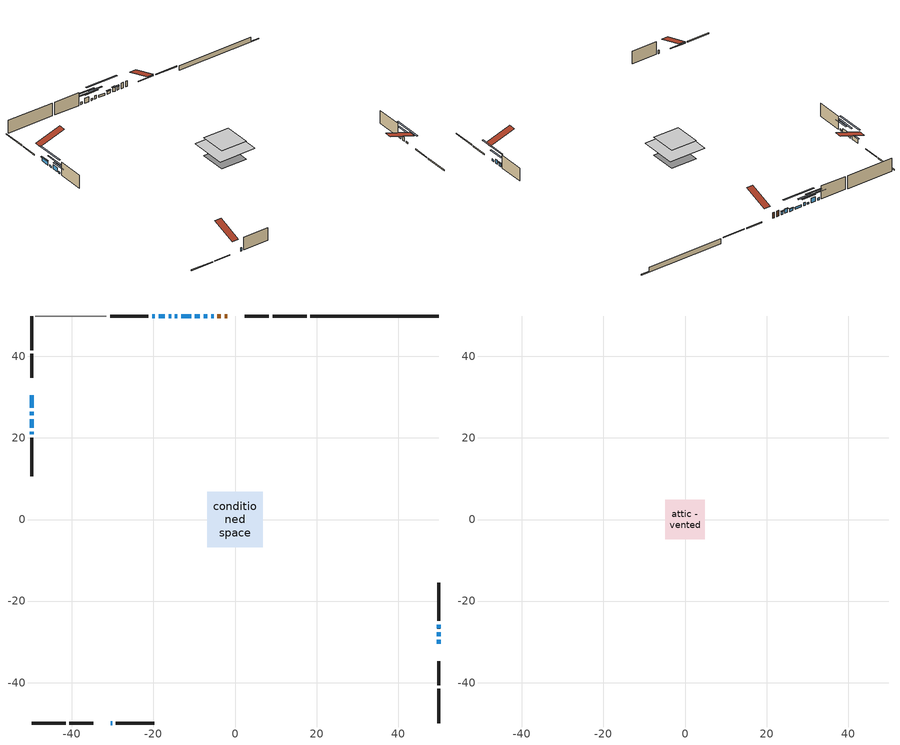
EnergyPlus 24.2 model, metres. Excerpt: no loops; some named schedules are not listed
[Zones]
conditioned space
 floor adiabatic (AdiabaticFloorConstruction): -6.78,-6.78 -6.78,6.78 6.78,6.78 6.78,-6.78 z3.51
 floor foundation (Slab1 construction): -4.8,-4.8 -4.8,4.8 4.8,4.8 4.8,-4.8 z-0.76
 wall outside (RimJoist1 construction): 17.56,49.88 9.22,49.88 / -49.88,-49.88 -41.54,-49.88 / -49.88,49.88 -49.88,41.54 / 49.88,-49.88 49.88,-41.54 z1.07:1.37
 wall outside (RimJoist2 construction): 8.29,49.88 2.4,49.88 / -40.61,-49.88 -34.72,-49.88 / -49.88,40.61 -49.88,34.72 / 49.88,-40.61 49.88,-34.72 z1.07:1.37
 wall outside (AdiabaticWallConstruction 1): -1.92,49.88 -2.56,49.88 / -3.48,49.88 -4.31,49.88 z1.07:3.1
 wall outside (AdiabaticWallConstruction): -30.41,-49.88 -30.1,-49.88 / -5.24,49.88 -5.85,49.88 / -14.14,49.88 -14.75,49.88 / 49.88,-26.72 49.88,-25.8 z1.07:2.29; -6.78,49.88 -7.7,49.88 / 49.88,-28.56 49.88,-27.65 z1.07:2.6; -8.62,49.88 -9.84,49.88 / -19.67,49.88 -20.28,49.88 z1.07:1.99; -49.88,30.41 -49.88,27.36 / -49.88,24.58 -49.88,22.45 z1.07:2.59; 49.88,-30.41 49.88,-29.49 / -49.88,26.43 -49.88,25.51 / -15.68,49.88 -16.29,49.88 / -49.88,21.52 -49.88,20.91 z1.07:1.68; -10.77,49.88 -13.21,49.88 z1.07:1.83; -17.22,49.88 -18.74,49.88 z1.07:2.9
 wall outside (Wall1 construction): -21.21,49.88 -30.61,49.88 / -29.17,-49.88 -19.77,-49.88 / -49.88,19.98 -49.88,10.59 / 49.88,-24.87 49.88,-15.48 z1.07:5.95
 wall foundation (FoundationWall1 construction): 18.49,49.88,-0.76 18.49,49.88,1.07 46.74,49.88,1.07 46.74,49.88,-0.41 49.88,49.88,-0.41 49.88,49.88,-0.76
 wall adiabatic (Wall3 construction): -31.53,49.88 -48.95,49.88 z1.07:5.95
 window (WindowConstruction 12): -30.4,-49.88 -30.1,-49.88 z1.07:2.29
 window (WindowConstruction 8): -5.24,49.88 -5.85,49.88 z1.07:2.29
 window (WindowConstruction 9): -6.78,49.88 -7.7,49.88 z1.07:2.59
 window (WindowConstruction 10): -8.62,49.88 -9.84,49.88 z1.07:1.98
 window (WindowConstruction 11): -49.88,30.4 -49.88,27.36 z1.07:2.59
 window (WindowConstruction 13): 49.88,-30.4 49.88,-29.49 z1.07:1.68
 window (WindowConstruction 14): -10.77,49.88 -13.21,49.88 z1.07:1.83
 window (WindowConstruction 15): -49.88,26.43 -49.88,25.51 z1.07:1.68
 window (WindowConstruction): 49.88,-28.56 49.88,-27.65 z1.07:2.59
 window (WindowConstruction 1): -14.14,49.88 -14.75,49.88 z1.07:2.29
 window (WindowConstruction 2): -15.68,49.88 -16.29,49.88 z1.07:1.68
 window (WindowConstruction 3): -17.22,49.88 -18.74,49.88 z1.07:2.9
 window (WindowConstruction 4): -19.67,49.88 -20.28,49.88 z1.07:1.98
 window (WindowConstruction 5): -49.88,24.58 -49.88,22.45 z1.07:2.59
 window (WindowConstruction 6): -49.88,21.52 -49.88,20.91 z1.07:1.68
 window (WindowConstruction 7): 49.88,-26.72 49.88,-25.8 z1.07:2.29
 door (Door): -1.92,49.88 -2.56,49.88 z1.07:3.1
 door (Door 1): -3.48,49.88 -4.31,49.88 z1.07:3.1
 ceiling adiabatic (AdiabaticFloorConstruction): 6.78,-6.78 6.78,6.78 -6.78,6.78 -6.78,-6.78 z3.51
attic - vented
 floor to conditioned space (Floor1 construction Reversed): -4.8,-4.8 -4.8,4.8 4.8,4.8 4.8,-4.8 z5.95
 roof outside (Roof1 construction): -0.99,49.88,5.95 -0.99,40.54,9.06 1.47,40.54,9.06 1.47,49.88,5.95; -31.33,-49.88,5.95 -31.33,-40.54,9.06 -33.8,-40.54,9.06 -33.8,-49.88,5.95; -49.88,31.33,5.95 -40.54,31.33,9.06 -40.54,33.8,9.06 -49.88,33.8,5.95; 49.88,-31.33,5.95 40.54,-31.33,9.06 40.54,-33.8,9.06 49.88,-33.8,5.95
shading: -6.05,49.88 -5.04,49.88 -5.04,50.29 -6.05,50.29 z2.49; -7.9,49.88 -6.58,49.88 -6.58,50.29 -7.9,50.29 z2.8; -10.04,49.88 -8.42,49.88 -8.42,50.29 -10.04,50.29 z2.19; -49.88,27.16 -49.88,30.61 -50.29,30.61 -50.29,27.16 z2.8; 49.88,-24.72 49.88,-35.17 50.29,-35.17 50.29,-24.72 z6.45; -17.98,49.88 -6,49.88 -6,50.29 -17.98,50.29 z6.6; -49.88,20.74 -49.88,31.2 -50.29,31.2 -50.29,20.74 z6.45; 49.88,-25.32 49.88,-30.89 50.29,-30.89 50.29,-25.32 z4.92; -17.08,49.88 -11.81,49.88 -11.81,50.29 -17.08,50.29 z4.62; -18.62,49.88 -13.35,49.88 -13.35,50.29 -18.62,50.29 z4.01; -21.07,49.88 -14.89,49.88 -14.89,50.29 -21.07,50.29 z5.23; -22.61,49.88 -17.34,49.88 -17.34,50.29 -22.61,50.29 z4.31; -49.88,20.12 -49.88,26.91 -50.29,26.91 -50.29,20.12 z4.92; -49.88,18.58 -49.88,23.85 -50.29,23.85 -50.29,18.58 z4.01; 49.88,-25.6 49.88,-26.92 50.29,-26.92 50.29,-25.6 z2.49
[Building]
Building 1: Terrain=Suburbs
[Site:Location]
Toronto City Centre_ON: Latitude {deg}=43.63; Longitude {deg}=-79.39; Time Zone {hr}=-5; Elevation {m}=77; Keep Site Location Information=Yes
[Site:GroundTemperature:Shallow]
5.01852, 3.26908, 3.12898, 3.95918, 7.29196, 10.6092, 13.4851, 15.3069, 15.4617, 13.9799, 11.1774, 7.9619
[Site:WaterMainsTemperature]
Calculation Method=Schedule; Temperature Schedule=mains temperature schedule
[Material] Roughness=Rough; Thermal Absorptance=0.9
Name | Thickness {m} | Conductivity {W/m-K} | Density {kg/m3} | Specific Heat {J/kg-K} | Solar Absorptance | Visible Absorptance
asphalt or fiberglass shingles | 0.00635 | 0.162714 | 1121.4 | 1465.45 | 0.4 | 0.4
ceiling loosefill ins | 0.0846667 | 0.0480833 | 16.02 | 1046.75 | 0.7 | 0.7
ceiling stud and cavity | 0.1397 | 0.0923599 | 65.682 | 1177.47 | 0.7 | 0.7
concrete 4.0 in. | 0.1016 | 1.803125 | 2242.8 | 837.4 | 0.7 | 0.7
concrete 8.0 in. | 0.2032 | 1.803125 | 2242.8 | 837.4 | 0.7 | 0.7
door material | 0.04445 | 0.053851 | 512.64 | 1214.23 | 0.7 | 0.7
door material 1 | 0.04445 | 0.188738 | 512.64 | 1214.23 | 0.7 | 0.7
exterior vertical ins | 0.00128062 | 0.029427 | 32.04 | 1214.23 | 0.7 | 0.7
floor covering | 0.0127 | 0.0433444 | 54.468 | 1339.84 | 0.6 | 0.6
floor rigid ins; wall rigid ins | 0.512978 | 0.029427 | 32.04 | 1214.23 | 0.7 | 0.7
floor stud and cavity | 0.1397 | 1.75129 | 37.0049 | 1207.88 | 0.7 | 0.7
furniture material conditioned space 1 | 0.1524 | 0.115458 | 640.8 | 1214.23 | 0.6 | 0.6
gypsum board | 0.0127 | 0.160291 | 801 | 837.4 | 0.6 | 0.6
osb sheathing 0.5 in. | 0.0127 | 0.115458 | 512.64 | 1214.23 | 0.7 | 0.7
osb sheathing 0.5 in. 1 | 0.0127 | 0.115458 | 512.64 | 1214.23 | 0.4 | 0.4
osb sheathing 0.75 in. | 0.01905 | 0.115458 | 512.64 | 1214.23 | 0.7 | 0.7
rim joist stud and cavity | 0.0508 | 0.177588 | 50.32683 | 1063.81 | 0.6 | 0.6
rim joist stud and cavity 1 | 0.0508 | 0.126838 | 50.32683 | 1063.81 | 0.6 | 0.6
wall stud and cavity | 0.1397 | 0.268041 | 139.0536 | 1170.24 | 0.7 | 0.7
wall stud and cavity 1 | 0.1397 | 0.204197 | 139.0536 | 1170.24 | 0.7 | 0.7
wall stud and cavity 2 | 0.0889 | 0.380278 | 52.3479 | 1209.89 | 0.7 | 0.7
wall stud and cavity 3 | 0.0889 | 0.391764 | 83.0341 | 1211.67 | 0.7 | 0.7
wood siding | 0.0254 | 0.102417 | 544.68 | 1172.36 | 0.4 | 0.4
wood siding 1; wood siding 2; wood siding 3 | 0.0254 | 0.102417 | 544.68 | 1172.36 | 0.7 | 0.7
[WindowMaterial:SimpleGlazingSystem]
Name | U-Factor {W/m2-K} | Solar Heat Gain Coefficient
WindowMaterial | 2.927009 | 0.66
WindowMaterial 1 | 4.08135 | 0.67
WindowMaterial 10 | 3.91668 | 0.68
WindowMaterial 11 | 3.30687 | 0.61
WindowMaterial 2 | 4.460069 | 0.64
WindowMaterial 3 | 3.44598 | 0.71
WindowMaterial 4 | 4.20853 | 0.66
WindowMaterial 5 | 2.88953 | 0.69
WindowMaterial 6 | 3.00026 | 0.58
WindowMaterial 7 | 2.93609 | 0.65
WindowMaterial 8 | 3.7259 | 0.69
WindowMaterial 9 | 2.87988 | 0.7
[Construction]
AdiabaticFloorConstruction: floor stud and cavity, floor rigid ins, osb sheathing 0.75 in., floor covering
AdiabaticWallConstruction: wood siding 2, wall rigid ins, wall stud and cavity 2, gypsum board
AdiabaticWallConstruction 1: wood siding 3, wall rigid ins, wall stud and cavity 2, gypsum board
Door: door material
Door 1: door material 1
Floor1 construction Reversed: gypsum board, ceiling stud and cavity, ceiling loosefill ins
FoundationWall1 construction: concrete 8.0 in.
furniture construction conditioned space 1: furniture material conditioned space 1
PartitionWallConstruction: gypsum board, wall stud and cavity 3, gypsum board
RimJoist1 construction: wood siding 1, rim joist stud and cavity
RimJoist2 construction: wood siding 1, rim joist stud and cavity 1
Roof1 construction: asphalt or fiberglass shingles
Slab1 construction: concrete 4.0 in.
Wall1 construction: wood siding, osb sheathing 0.5 in., wall stud and cavity, gypsum board
Wall3 construction: osb sheathing 0.5 in. 1, wall stud and cavity 1, gypsum board
WindowConstruction: WindowMaterial
WindowConstruction 1; WindowConstruction 8: WindowMaterial 1
WindowConstruction 10; WindowConstruction 13; WindowConstruction 4: WindowMaterial 4
WindowConstruction 11: WindowMaterial 9
WindowConstruction 12; WindowConstruction 6: WindowMaterial 6
WindowConstruction 14: WindowMaterial 10
WindowConstruction 15: WindowMaterial 11
WindowConstruction 2: WindowMaterial 2
WindowConstruction 3: WindowMaterial 3
WindowConstruction 5: WindowMaterial 5
WindowConstruction 7: WindowMaterial 7
WindowConstruction 9: WindowMaterial 8
[Zone] Multiplier=1; Part of Total Floor Area=Yes
Name | Volume {m3}
attic - vented | 46.4856
conditioned space | 632
[Space]
Name | Zone | Volume {m3}
attic - vented 1 | attic - vented | 46.4856
conditioned space 1 | conditioned space | 632
[ZoneInfiltration:EffectiveLeakageArea]
infil attic - vented 1: Zone or Space=attic - vented 1; Schedule=Always On Discrete; Effective Air Leakage Area {cm2}=3872.42; Stack Coefficient=0.000216514; Wind Coefficient=9.94176e-06
[ZoneMixing]
whole house fan mix: Zone or Space=attic - vented; Schedule=Always On Continuous; Design Flow Rate Calculation Method=Flow/Zone; Design Flow Rate {m3/s}=0; Source Zone or Space=conditioned space
[SurfaceProperty:ExposedFoundationPerimeter]
Slab1: Exposed Perimeter Calculation Method=TotalExposedPerimeter; Total Exposed Perimeter {m}=31.394
[InternalMass] Zone or ZoneList=conditioned space; Space or SpaceList=conditioned space 1
Name | Construction | Surface Area {m2}
furniture mass conditioned space 1 | furniture construction conditioned space 1 | 110.36
partition wall mass | PartitionWallConstruction | 275.9
[Lights]
interior lighting: Zone or ZoneList or Space or SpaceList=conditioned space 1; Schedule=interior lighting schedule; Design Level Calculation Method=LightingLevel; Lighting Level {W}=343.2; Return Air Fraction=0; Fraction Radiant=0.6; Fraction Visible=0.2; Fraction Replaceable=1
[People]
occupants: Zone or ZoneList or Space or SpaceList=conditioned space 1; Number of People Schedule=occupants schedule; Number of People Calculation Method=People; Number of People=3; Fraction Radiant=0.314171; Sensible Heat Fraction=0.56303; Activity Level Schedule=occupants activity schedule; Carbon Dioxide Generation Rate {m3/s-W}=0; Enable ASHRAE 55 Comfort Warnings=No; Mean Radiant Temperature Calculation Type=EnclosureAveraged
[ElectricEquipment] Zone or ZoneList or Space or SpaceList=conditioned space 1; Design Level Calculation Method=EquipmentLevel
Name | Schedule | Design Level {W} | Fraction Latent | Fraction Radiant | Fraction Lost
clothes dryer | clothes dryer schedule | 140.772 | 0.015 | 0.081 | 0.85
clothes washer | clothes washer schedule | 32.1985 | 0.03 | 0.162 | 0.7
cooking range | cooking range schedule | 208.969 | 0.08 | 0.432 | 0.2
dishwasher | dishwasher schedule | 66.8632 | 0.3 | 0.18 | 0.4
fridge | fridge schedule | 72.9452 | 0 | 0.6 | 0
mech vent house fan | mech vent house fan schedule | 0 | 0 | 0 | 1
mech vent house fan cfis | mech vent house fan cfis schedule | 0 | 0 | 0 | 0
misc plug loads | misc plug loads schedule | 494.7 | 0.045 | 0.513 | 0.1
whole house fan | Always On Discrete | 0 | 0 | 0 | 1
[OtherEquipment] Zone or ZoneList or Space or SpaceList=conditioned space 1; Design Level Calculation Method=EquipmentLevel
Name | Fuel Type | Schedule | Design Level {W} | Fraction Latent | Fraction Radiant | Fraction Lost
clothes dryer 1 | Electricity | clothes dryer schedule | 0 | 0.015 | 0.081 | 0.85
cooking range 1 | Electricity | cooking range schedule | 0 | 0.08 | 0.432 | 0.2
general water use latent | None | general water use schedule | 59.3978 | 1 | 0 | 0
general water use sensible | None | general water use schedule | -58.539 | 0 | 0.6 | 0
mech vent house fan latent load | None | Always On Discrete | 0 | 1 | 0 | 0
mech vent house fan sensible load | None | Always On Discrete | 0 | 0 | 0 | 0
water heater energy adjustment1 | NaturalGas | Always On Discrete | 0.01 | 0 | 0 | 1
[ZoneInfiltration:DesignFlowRate] Zone or ZoneList or Space or SpaceList=conditioned space 1; Schedule=Always On Discrete; Design Flow Rate Calculation Method=Flow/Zone; Design Flow Rate {m3/s}=0
infil flow; natural vent flow; whole house fan flow
[AvailabilityManager:Scheduled]
central ac and furnace airloop Availability Manager: Schedule=Always On Discrete
[Foundation:Kiva]
Foundation Kiva 1: Initial Indoor Air Temperature {C}=18; Wall Height Above Grade {m}=1.07; Wall Depth Below Slab {m}=0.2032; Custom Block Material Name 1=exterior vertical ins; Custom Block Depth 1 {m}=1.82999; Custom Block X Position 1 {m}=0.2032; Custom Block Z Position 1 {m}=0
[Foundation:Kiva:Settings]
Soil Conductivity {W/m-K}=0.849921; Soil Density {kg/m3}=1842.3; Soil Specific Heat {J/kg-K}=418.7; Ground Solar Absorptivity=0.9; Ground Thermal Absorptivity=0.9; Ground Surface Roughness {m}=0.03; Far-Field Width {m}=40; Deep-Ground Boundary Condition=ZeroFlux; Deep-Ground Depth {m}=40; Minimum Cell Dimension {m}=0.2; Maximum Cell Growth Coefficient=3; Simulation Timestep=Timestep
[Exterior:Lights]
exterior lighting: Schedule=exterior lighting schedule; Design Level {W}=75.6
[EnergyManagementSystem:GlobalVariable]
central_ac_and_furnace_airloop_Fan_RTF
infil_program_Qfan
infil_program_Qinf
natural_vent_program_Qnv
natural_vent_program_Qwhf
[EnergyManagementSystem:Sensor]
Name | Output:Variable or Output:Meter Index Key | Output:Variable or Output:Meter
airflow_gain | infil flow | Infiltration Sensible Heat Gain Energy
airflow_gain_1 | natural vent flow | Infiltration Sensible Heat Gain Energy
airflow_gain_2 | whole house fan flow | Infiltration Sensible Heat Gain Energy
airflow_loss | infil flow | Infiltration Sensible Heat Loss Energy
airflow_loss_1 | natural vent flow | Infiltration Sensible Heat Loss Energy
airflow_loss_2 | whole house fan flow | Infiltration Sensible Heat Loss Energy
clg_load_cond |  | Cooling:EnergyTransfer:Zone:CONDITIONED SPACE
clg_sp_s; clg_sp_s_1 | cooling setpoint | Schedule Value
clothes_dryer_exhaust_0_sch_s | clothes dryer exhaust 0 schedule | Schedule Value
cool_season | cooling season schedule | Schedule Value
htg_load_cond |  | Heating:EnergyTransfer:Zone:CONDITIONED SPACE
htg_sp_s; htg_sp_s_1 | heating setpoint | Schedule Value
ig_ee_conv | clothes dryer | Electric Equipment Convective Heating Energy
ig_ee_conv_2 | cooking range | Electric Equipment Convective Heating Energy
ig_ee_conv_4 | fridge | Electric Equipment Convective Heating Energy
ig_ee_conv_5 | misc plug loads | Electric Equipment Convective Heating Energy
ig_ee_conv_6 | whole house fan | Electric Equipment Convective Heating Energy
ig_ee_rad | clothes dryer | Electric Equipment Radiant Heating Energy
ig_ee_rad_2 | cooking range | Electric Equipment Radiant Heating Energy
ig_ee_rad_4 | fridge | Electric Equipment Radiant Heating Energy
ig_ee_rad_5 | misc plug loads | Electric Equipment Radiant Heating Energy
ig_ee_rad_6 | whole house fan | Electric Equipment Radiant Heating Energy
ig_lgt_conv | interior lighting | Lights Convective Heating Energy
ig_lgt_rad | interior lighting | Lights Radiant Heating Energy
ig_lgt_vis | interior lighting | Lights Visible Radiation Heating Energy
ig_oe_conv | clothes dryer 1 | Other Equipment Convective Heating Energy
ig_oe_conv_1 | cooking range 1 | Other Equipment Convective Heating Energy
ig_oe_conv_2 | general water use latent | Other Equipment Convective Heating Energy
ig_oe_conv_3 | general water use sensible | Other Equipment Convective Heating Energy
ig_oe_conv_4 | water heater energy adjustment1 | Other Equipment Convective Heating Energy
ig_oe_rad | clothes dryer 1 | Other Equipment Radiant Heating Energy
ig_oe_rad_1 | cooking range 1 | Other Equipment Radiant Heating Energy
ig_oe_rad_2 | general water use latent | Other Equipment Radiant Heating Energy
ig_oe_rad_3 | general water use sensible | Other Equipment Radiant Heating Energy
ig_oe_rad_4 | water heater energy adjustment1 | Other Equipment Radiant Heating Energy
ig_ppl_conv | occupants | People Convective Heating Energy
ig_ppl_rad | occupants | People Radiant Heating Energy
im_conv | furniture mass conditioned space 1 | Surface Inside Face Convection Heat Gain Energy
im_conv_1 | partition wall mass | Surface Inside Face Convection Heat Gain Energy
im_ig | furniture mass conditioned space 1 | Surface Inside Face Internal Gains Radiation Heat Gain Energy
im_ig_1 | partition wall mass | Surface Inside Face Internal Gains Radiation Heat Gain Energy
im_lgt | furniture mass conditioned space 1 | Surface Inside Face Lights Radiation Heat Gain Energy
im_lgt_1 | partition wall mass | Surface Inside Face Lights Radiation Heat Gain Energy
im_sol | furniture mass conditioned space 1 | Surface Inside Face Solar Radiation Heat Gain Energy
im_sol_1 | partition wall mass | Surface Inside Face Solar Radiation Heat Gain Energy
im_surf | furniture mass conditioned space 1 | Surface Inside Face Net Surface Thermal Radiation Heat Gain Energy
im_surf_1 | partition wall mass | Surface Inside Face Net Surface Thermal Radiation Heat Gain Energy
mv_conv | mech vent house fan | Electric Equipment Convective Heating Energy
mv_conv_1 | mech vent house fan cfis | Electric Equipment Convective Heating Energy
mv_conv_2 | mech vent house fan latent load | Other Equipment Convective Heating Energy
mv_conv_3 | mech vent house fan sensible load | Other Equipment Convective Heating Energy
mv_rad | mech vent house fan | Electric Equipment Radiant Heating Energy
mv_rad_1 | mech vent house fan cfis | Electric Equipment Radiant Heating Energy
mv_rad_2 | mech vent house fan latent load | Other Equipment Radiant Heating Energy
mv_rad_3 | mech vent house fan sensible load | Other Equipment Radiant Heating Energy
natural_vent_s | natural vent schedule | Schedule Value
out_pb_s |  | Site Outdoor Air Barometric Pressure
out_wt_s |  | Site Outdoor Air Humidity Ratio
site_vw_s |  | Site Wind Speed
ss_back_out | Window1 | Surface Window Shortwave from Zone Back Out Window Heat Transfer Rate
ss_back_out_1 | Window10 | Surface Window Shortwave from Zone Back Out Window Heat Transfer Rate
ss_back_out_10 | Window4 | Surface Window Shortwave from Zone Back Out Window Heat Transfer Rate
ss_back_out_11 | Window5 | Surface Window Shortwave from Zone Back Out Window Heat Transfer Rate
ss_back_out_12 | Window6 | Surface Window Shortwave from Zone Back Out Window Heat Transfer Rate
ss_back_out_13 | Window7 | Surface Window Shortwave from Zone Back Out Window Heat Transfer Rate
ss_back_out_14 | Window8 | Surface Window Shortwave from Zone Back Out Window Heat Transfer Rate
ss_back_out_15 | Window9 | Surface Window Shortwave from Zone Back Out Window Heat Transfer Rate
ss_back_out_2 | Window11 | Surface Window Shortwave from Zone Back Out Window Heat Transfer Rate
ss_back_out_3 | Window12 | Surface Window Shortwave from Zone Back Out Window Heat Transfer Rate
ss_back_out_4 | Window14 | Surface Window Shortwave from Zone Back Out Window Heat Transfer Rate
ss_back_out_5 | Window15 | Surface Window Shortwave from Zone Back Out Window Heat Transfer Rate
ss_back_out_6 | Window16 | Surface Window Shortwave from Zone Back Out Window Heat Transfer Rate
ss_back_out_7 | Window18 | Surface Window Shortwave from Zone Back Out Window Heat Transfer Rate
ss_back_out_8 | Window2 | Surface Window Shortwave from Zone Back Out Window Heat Transfer Rate
ss_back_out_9 | Window3 | Surface Window Shortwave from Zone Back Out Window Heat Transfer Rate
ss_conv | Door1 | Surface Inside Face Convection Heat Gain Energy
ss_conv_1 | Door2 | Surface Inside Face Convection Heat Gain Energy
ss_conv_10 | Window2 | Surface Inside Face Convection Heat Gain Energy
ss_conv_11 | Window3 | Surface Inside Face Convection Heat Gain Energy
ss_conv_12 | Window4 | Surface Inside Face Convection Heat Gain Energy
ss_conv_13 | Window5 | Surface Inside Face Convection Heat Gain Energy
ss_conv_14 | Window6 | Surface Inside Face Convection Heat Gain Energy
ss_conv_15 | Window7 | Surface Inside Face Convection Heat Gain Energy
ss_conv_16 | Window8 | Surface Inside Face Convection Heat Gain Energy
ss_conv_17 | Window9 | Surface Inside Face Convection Heat Gain Energy
ss_conv_2 | Window1 | Surface Inside Face Convection Heat Gain Energy
ss_conv_3 | Window10 | Surface Inside Face Convection Heat Gain Energy
ss_conv_4 | Window11 | Surface Inside Face Convection Heat Gain Energy
ss_conv_5 | Window12 | Surface Inside Face Convection Heat Gain Energy
ss_conv_6 | Window14 | Surface Inside Face Convection Heat Gain Energy
ss_conv_7 | Window15 | Surface Inside Face Convection Heat Gain Energy
ss_conv_8 | Window16 | Surface Inside Face Convection Heat Gain Energy
ss_conv_9 | Window18 | Surface Inside Face Convection Heat Gain Energy
ss_ig | Door1 | Surface Inside Face Internal Gains Radiation Heat Gain Energy
ss_ig_1 | Door2 | Surface Inside Face Internal Gains Radiation Heat Gain Energy
ss_ig_10 | Window2 | Surface Inside Face Internal Gains Radiation Heat Gain Energy
ss_ig_11 | Window3 | Surface Inside Face Internal Gains Radiation Heat Gain Energy
ss_ig_12 | Window4 | Surface Inside Face Internal Gains Radiation Heat Gain Energy
ss_ig_13 | Window5 | Surface Inside Face Internal Gains Radiation Heat Gain Energy
ss_ig_14 | Window6 | Surface Inside Face Internal Gains Radiation Heat Gain Energy
ss_ig_15 | Window7 | Surface Inside Face Internal Gains Radiation Heat Gain Energy
ss_ig_16 | Window8 | Surface Inside Face Internal Gains Radiation Heat Gain Energy
ss_ig_17 | Window9 | Surface Inside Face Internal Gains Radiation Heat Gain Energy
ss_ig_2 | Window1 | Surface Inside Face Internal Gains Radiation Heat Gain Energy
ss_ig_3 | Window10 | Surface Inside Face Internal Gains Radiation Heat Gain Energy
ss_ig_4 | Window11 | Surface Inside Face Internal Gains Radiation Heat Gain Energy
ss_ig_5 | Window12 | Surface Inside Face Internal Gains Radiation Heat Gain Energy
ss_ig_6 | Window14 | Surface Inside Face Internal Gains Radiation Heat Gain Energy
ss_ig_7 | Window15 | Surface Inside Face Internal Gains Radiation Heat Gain Energy
ss_ig_8 | Window16 | Surface Inside Face Internal Gains Radiation Heat Gain Energy
ss_ig_9 | Window18 | Surface Inside Face Internal Gains Radiation Heat Gain Energy
ss_lgt | Door1 | Surface Inside Face Lights Radiation Heat Gain Energy
ss_lgt_1 | Door2 | Surface Inside Face Lights Radiation Heat Gain Energy
ss_sol | Door1 | Surface Inside Face Solar Radiation Heat Gain Energy
ss_sol_1 | Door2 | Surface Inside Face Solar Radiation Heat Gain Energy
ss_surf | Door1 | Surface Inside Face Net Surface Thermal Radiation Heat Gain Energy
ss_surf_1 | Door2 | Surface Inside Face Net Surface Thermal Radiation Heat Gain Energy
ss_surf_10 | Window2 | Surface Inside Face Net Surface Thermal Radiation Heat Gain Energy
ss_surf_11 | Window3 | Surface Inside Face Net Surface Thermal Radiation Heat Gain Energy
ss_surf_12 | Window4 | Surface Inside Face Net Surface Thermal Radiation Heat Gain Energy
ss_surf_13 | Window5 | Surface Inside Face Net Surface Thermal Radiation Heat Gain Energy
ss_surf_14 | Window6 | Surface Inside Face Net Surface Thermal Radiation Heat Gain Energy
ss_surf_15 | Window7 | Surface Inside Face Net Surface Thermal Radiation Heat Gain Energy
ss_surf_16 | Window8 | Surface Inside Face Net Surface Thermal Radiation Heat Gain Energy
ss_surf_17 | Window9 | Surface Inside Face Net Surface Thermal Radiation Heat Gain Energy
ss_surf_2 | Window1 | Surface Inside Face Net Surface Thermal Radiation Heat Gain Energy
ss_surf_3 | Window10 | Surface Inside Face Net Surface Thermal Radiation Heat Gain Energy
ss_surf_4 | Window11 | Surface Inside Face Net Surface Thermal Radiation Heat Gain Energy
ss_surf_5 | Window12 | Surface Inside Face Net Surface Thermal Radiation Heat Gain Energy
ss_surf_6 | Window14 | Surface Inside Face Net Surface Thermal Radiation Heat Gain Energy
ss_surf_7 | Window15 | Surface Inside Face Net Surface Thermal Radiation Heat Gain Energy
ss_surf_8 | Window16 | Surface Inside Face Net Surface Thermal Radiation Heat Gain Energy
ss_surf_9 | Window18 | Surface Inside Face Net Surface Thermal Radiation Heat Gain Energy
ss_trans_in | Window1 | Surface Window Transmitted Solar Radiation Rate
ss_trans_in_1 | Window10 | Surface Window Transmitted Solar Radiation Rate
ss_trans_in_10 | Window4 | Surface Window Transmitted Solar Radiation Rate
ss_trans_in_11 | Window5 | Surface Window Transmitted Solar Radiation Rate
